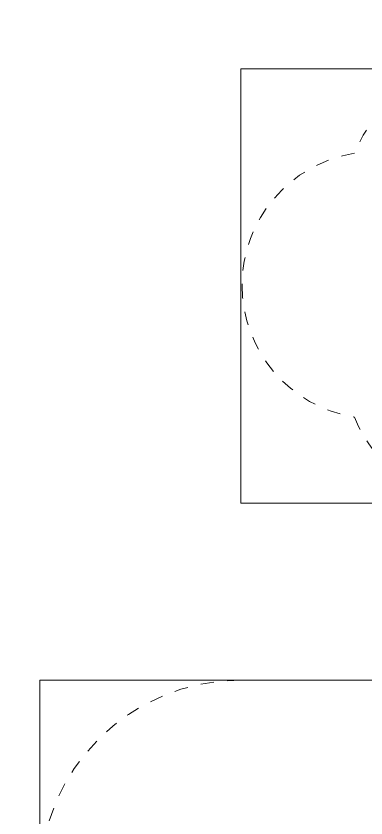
# Model space of a CAD drawing. Extents: x 309418 to 1212698, y 3438380 to 6877191.
# Drawn here: x 606442.55 to 606445.16, y 3438720.08 to 3438726.08 of the extents above; entities that cross this region are included whole.
import ezdxf

# ---------------------------------------------------------------- set-up
doc = ezdxf.new("R2010")
doc.units = 0
doc.header["$MEASUREMENT"] = 0
doc.linetypes.add('HIDDEN2', pattern=[4.7625, 3.175, -1.5875])
doc.layers.add('DRAFT-LINES', color=10, linetype='Continuous')
for name, color, linetype, lineweight in [('LA-HARD-FURN-PG-BASE', 130, 'HIDDEN2', 5), ('LA-HARD-FURN-PG-LIMITS', 1, 'Continuous', 5), ('LA-HARD-FURN-PG-PLAY EQUIPMENT', 160, 'Continuous', 5), ('LA-HARD-FURN-PG-SAFETY ZONE', 2, 'HIDDEN2', 5)]:
    doc.layers.add(name, color=color, linetype=linetype, lineweight=lineweight)

# ---------------------------------------------------------------- blocks, each defined once
blk = doc.blocks.new('A$C285B24C7')
at = {"layer": 'LA-HARD-FURN-PG-LIMITS'}
for p, q in [((-425, -325), (-425, 0)), ((0, 0), (-425, 0)), ((0, -325), (-425, -325))]:
    blk.add_line(p, q, dxfattribs=at)
at = {"layer": 'LA-HARD-FURN-PG-SAFETY ZONE'}
blk.add_lwpolyline([(-84.07, -260.72, 0.368086), (0, -162, 0.368086), (-84.07, -63.28, 0.307905), (-177.08, 0), (-247.08, 0, 0.307905), (-340.09, -63.28, 0.368086), (-424.16, -162, 0.368086), (-340.09, -260.72, 0.307905), (-247.08, -324), (-177.08, -324, 0.307905)], format="xyb", close=True, dxfattribs=at)
blk = doc.blocks.new('RODEO  XFAM4')
at = {"layer": 'LA-HARD-FURN-PG-PLAY EQUIPMENT', "xscale": 0.01, "yscale": 0.01, "zscale": 0.01}
blk.add_blockref('A$C285B24C7', (0, 0), dxfattribs=at)
blk = doc.blocks.new('A$C340A05CD')
for p, q in [((-357, -140.5), (-357, -143)), ((-343, -140.5), (-343, -143)), ((-357, -159.5), (-357, -157)), ((-343, -159.5), (-343, -157))]:
    blk.add_line(p, q)
for points in [[(-357, -131.5), (-357, -140.5), (-343, -140.5), (-343, -131.5), (-357, -131.5)], [(-550, -143), (-150, -143), (-150, -157), (-550, -157), (-550, -143)], [(-501.65, -160.85), (-501.65, -139.15)], [(-498.35, -139.15), (-498.35, -160.85)], [(-201.65, -139.15), (-201.65, -160.85)], [(-198.35, -160.85), (-198.35, -139.15)], [(-501.65, -156), (-506, -156), (-506, -144), (-501.65, -144)], [(-498.35, -144), (-494, -144), (-494, -156), (-498.35, -156)], [(-201.65, -144), (-206, -144), (-206, -156), (-201.65, -156)], [(-198.35, -156), (-194, -156), (-194, -144), (-198.35, -144)], [(-357, -168.5), (-357, -159.5), (-343, -159.5), (-343, -168.5), (-357, -168.5)]]:
    blk.add_lwpolyline(points)
for centre in [(-504, -146), (-496, -146), (-204, -146), (-196, -146), (-504, -154), (-496, -154), (-204, -154), (-196, -154)]:
    blk.add_circle(centre, 1.75)
for centre, start, end in [((-500, -139.15), 0, 180), ((-200, -139.15), 0, 180), ((-500, -160.85), 180, 0), ((-200, -160.85), 180, 0)]:
    blk.add_arc(centre, 1.65, start, end)
at = {"layer": 'LA-HARD-FURN-PG-LIMITS'}
blk.add_lwpolyline([(-700, 0), (0, 0), (0, -300), (-700, -300)], close=True, dxfattribs=at)
at = {"layer": 'LA-HARD-FURN-PG-SAFETY ZONE'}
blk.add_lwpolyline([(-150, -300, 1), (-150, 0), (-550, 0, 1), (-550, -300)], format="xyb", close=True, dxfattribs=at)

msp = doc.modelspace()

# ---------------------------------------------------------------- linework, layer by layer
at = {"layer": 'DRAFT-LINES'}
msp.add_lwpolyline([(606440.26306, 3438731.22346, 0.0344182), (606434.60343, 3438727.23203, 0.6440629), (606436.3761, 3438720.47687, -0.1972214), (606442.30345, 3438716.76707, 0.7689711), (606451.94233, 3438720.4215, 0.0454558), (606450.61345, 3438727.2029, 0.4929192)], format="xyb", close=True, dxfattribs=at)

# ---------------------------------------------------------------- block references
at = {"layer": 'LA-HARD-FURN-PG-BASE'}
msp.add_blockref('RODEO  XFAM4', (606448.47687, 3438725.68945), dxfattribs=at)
at = {"layer": 'LA-HARD-FURN-PG-PLAY EQUIPMENT', "xscale": 0.009999999999999998, "yscale": 0.009999999999999998, "zscale": 0.009999999999999998}
msp.add_blockref('A$C340A05CD', (606449.72435, 3438721.11447), dxfattribs=at)

doc.saveas('drawing.dxf')
